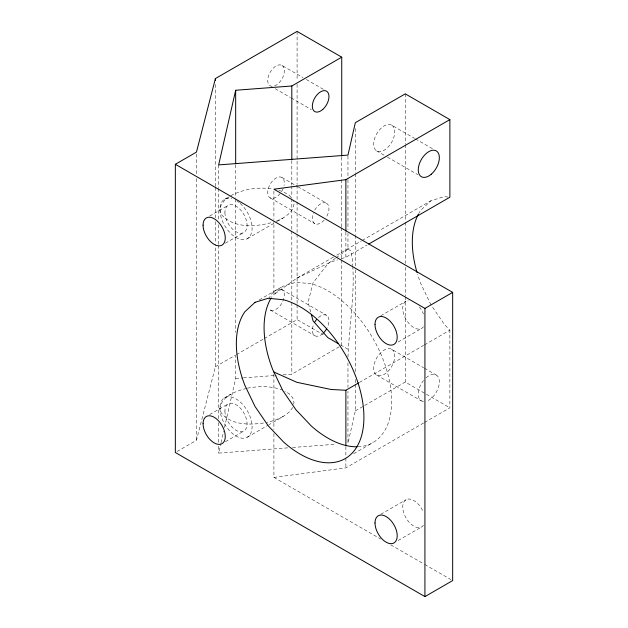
<?xml version="1.0" encoding="UTF-8"?>
<svg xmlns="http://www.w3.org/2000/svg" width="628" height="628" viewBox="0 0 628 628"><rect width="100%" height="100%" fill="white"/><g stroke="black" fill="none" stroke-linecap="round" stroke-linejoin="round"><path stroke-width="0.47" stroke-dasharray="3.14 2.35" d="M347.959 357.057C349.121 326.945 354.624 296.895 352.818 266.649M287.679 447.866L218.646 453.118L220.805 443.666M221.017 442.724L223.607 431.381M224.463 427.597L235.673 378.456L235.673 355.911M355.346 384.407L355.346 410.877L347.959 443.29L347.959 391.354M177.033 451.524L196.462 440.306L215.404 366.76L215.404 244.229M293.598 404.189L294.014 402.556L292.758 397.846L289.053 393.646L284.845 391.22M292.758 407.462L289.053 412.219L283.165 416.513L269.019 424.685M357.944 446.751A90.204 52.077 60 0 0 387.186 371.611A90.204 52.077 60 0 0 311.355 283.77L295.976 282.247L282.765 286.321L272.631 295.725A90.204 52.077 60 0 0 271.618 297.232M447.992 197.035L444.216 196.658L431.004 200.732L420.87 210.137A90.204 52.077 60 0 0 418.907 213.237M229.306 196.768L224.887 199.987L221.189 204.744L219.926 209.65L221.189 214.36C234.103 229.22 257.48 226.826 274.601 221.763M277.341 221.339C284.272 217.359 293.08 212.916 294.014 204.022L293.009 200.254M335.407 258.312L327.753 263.901L313.074 282.781L308.065 302.217L311.072 313.427M336.192 257.739L347.959 249.159L347.959 233.483M246.49 388.418C235.932 391.166 221.951 395.868 219.926 408.192L221.189 412.902C231.332 425.486 250.038 425.046 264.639 422.856M333.389 257.095L296.887 278.165L273.91 294.532L273.91 223.325M224.636 199.241L229.244 196.58M209.681 216.024L228.168 205.348M225.366 243.193L243.852 232.525M247.385 238.64L276.508 221.817M259.231 299.909L282.765 286.321M336.781 255.133L361.398 240.924M362.246 240.43L431.004 200.732M341.287 258.72L345.879 257.268L367.019 245.061M215.404 366.76L235.618 355.095M236.458 354.608L263.407 339.049M264.247 338.563L297.091 319.597L323.2 334.677M224.636 397.775L230.774 394.227M209.681 414.559L228.168 403.89M380.78 315.774L405.994 301.22M283.102 374.853L291.816 374.194L339.191 346.837M225.366 441.735L243.852 431.059M398.152 341.977L421.678 328.389M247.385 437.174L268.187 425.164M359.404 382.444L423.672 345.345M424.52 344.851L449.884 330.21L444.216 324.229L432.103 306.503M355.346 410.877L363.808 405.986M364.656 405.5L405.264 382.052L425.47 393.717M353.643 453.714L372.969 442.559M273.91 433.493L273.91 477.39L345.879 467.86L423.672 422.95M424.52 422.456L449.884 407.815L449.884 330.21M380.78 514.308L405.994 499.755M398.152 540.512L421.678 526.931M296.887 278.165L331.168 261.923L337.605 259.882M230.774 195.693C243.562 188.989 258.587 186.712 272.811 188.989M276.344 221.119L283.165 217.979M283.165 416.513L275.496 420.046L266.562 422.581M247.385 388.159C258.932 386.039 271.178 385.804 282.317 389.988M235.673 378.456L242.447 377.946M243.413 377.868L276.328 375.371M292.538 447.497L336.294 444.177M278.903 190.394L283.165 191.713L289.053 195.112L291.518 197.906M391.856 125.27A14.899 8.604 -60 0 1 386.613 148.483A14.899 8.604 -60 0 1 374.1 140.374A14.899 8.604 -60 0 1 391.856 125.27L414.59 138.396M415.43 138.882L433.108 149.087M281.925 65.414A11.767 6.79 -60 0 1 278.196 83.642A11.767 6.79 -60 0 1 268.007 77.754A11.767 6.79 -60 0 1 281.925 65.414L302.971 77.566M306.338 79.513L324.017 89.718M275.205 88.713L290.364 97.458M291.204 97.944L311.409 109.61M376.525 150.822L384.101 155.195M387.468 157.133L417.769 174.631M281.901 177.481L297.06 186.233M297.9 186.72L326.536 203.252A11.767 6.79 -60 0 1 326.536 216.841M270.134 197.859L314.769 223.631M347.959 249.159L350.62 250.698L352.551 259.984L352.779 265.691M391.644 349.294A14.899 8.604 -60 0 1 386.919 372.38A14.899 8.604 -60 0 1 374.013 364.931A14.899 8.604 -60 0 1 391.644 349.294L423.633 367.765M424.473 368.251L436.256 375.049M281.901 289.555L326.536 315.327M426.31 394.203L449.884 407.815M340.564 344.945L347.959 349.215M270.134 309.934L314.769 335.705M376.737 375.104L421.357 400.868M273.91 477.39L380.654 539.012M390.82 544.884L423.853 563.96M424.701 564.446L450.967 579.613M431.004 304.894L420.87 283.785A90.204 52.077 60 0 1 417.604 274.428M405.264 93.855L405.264 143.851M405.264 144.825L405.264 221.291M405.264 222.273L405.264 263.438M405.264 267.363L405.264 295.788M405.264 296.769L405.264 382.052M355.346 128.552L355.346 172.669M355.346 173.65L355.346 234.425M355.346 235.406L355.346 265.793M355.346 269.718L355.346 371.666M355.346 379.508L355.346 383.425M347.959 156.066L347.959 178.603M347.959 179.584L347.959 229.565M347.959 362.937L347.959 387.429M345.879 232.046L345.879 257.268M345.879 446.516L345.879 457.192M345.879 458.157L345.879 467.86M341.734 157.157L341.734 178.729M341.734 179.71L341.734 226.763M341.734 227.736L341.734 259.105M341.734 260.086L341.734 345.376M297.091 31.4L297.091 80.415M297.091 84.333L297.091 184.326M297.091 185.299L297.091 200.984M297.091 201.965L297.091 233.333M297.091 234.315L297.091 303.913M297.091 304.894L297.091 319.597M291.816 160.493L291.816 185.001M291.816 185.982L291.816 197.742M291.816 198.723L291.816 230.091M291.816 231.073L291.816 374.194M273.91 191.14L273.91 219.423M273.91 373.998L273.91 429.591M235.673 164.764L235.673 198.087M235.673 199.068L235.673 332.385M218.646 164.913L218.646 187.466M218.646 188.439L218.646 220.789M218.646 224.714L218.646 244.316M218.646 245.297L218.646 418.805M218.646 422.73L218.646 442.332M218.646 446.257L218.646 453.118M215.404 84.442L215.404 186.39M215.404 187.372L215.404 217.759M215.404 221.676L215.404 243.248M196.462 154.072L196.462 174.655M196.462 178.572L196.462 440.306M318.506 317.485A11.767 6.79 -60 0 1 327.573 316.19A11.767 6.79 -60 0 1 327.259 327.557M322.808 333.554A11.767 6.79 -60 0 1 314.055 335.179A11.767 6.79 -60 0 1 313.451 324.872M314.769 210.042A11.767 6.79 -60 0 1 326.536 203.252M324.174 220.114A11.767 6.79 -60 0 1 314.526 223.474A11.767 6.79 -60 0 1 313.451 212.798M426.082 377.781A14.899 8.604 -60 0 1 439.349 381.879A14.899 8.604 -60 0 1 426.082 401.284M423.539 401.543A14.899 8.604 -60 0 1 423.539 380.466M268.808 299.101A11.767 6.79 -60 0 1 281.36 289.296A11.767 6.79 -60 0 1 281.36 304.015A11.767 6.79 -60 0 1 268.808 308.709M280.174 193.589A11.767 6.79 -60 0 1 267.983 194.798A11.767 6.79 -60 0 1 276.014 178.062A11.767 6.79 -60 0 1 284.052 185.511M283.22 188.314A11.767 6.79 -60 0 1 281.901 191.061M423.445 326.756A15.684 9.059 60 0 1 405.994 319.33A15.684 9.059 60 0 1 408.286 300.514M419.378 306.911A15.684 9.059 60 0 1 423.445 313.945M423.445 525.291A15.684 9.059 60 0 1 406.709 519.042A15.684 9.059 60 0 1 406.709 499.417A15.684 9.059 60 0 1 423.445 512.487M240.171 203.401A22.749 13.133 60 0 1 249.183 237.196A22.749 13.133 60 0 1 222.83 221.982A22.749 13.133 60 0 1 231.85 198.589M236.709 200.787A22.749 13.133 60 0 1 239.496 202.82M224.918 212.531A15.684 9.059 60 0 0 241.552 233.231A15.684 9.059 60 0 0 241.552 211.047A15.684 9.059 60 0 0 224.918 212.531M224.918 411.073A15.684 9.059 60 0 0 241.552 431.766A15.684 9.059 60 0 0 241.552 409.582A15.684 9.059 60 0 0 224.918 411.073M219.926 408.192A22.749 13.133 60 0 0 244.049 438.203A22.749 13.133 60 0 0 244.049 406.033A22.749 13.133 60 0 0 219.926 408.192"/><path stroke-width="0.94" d="M341.734 156.184L341.734 57.172L291.816 85.989L235.673 90.259L218.646 164.913L347.959 155.085L355.346 122.672L405.264 93.855L449.884 119.61L449.884 197.216L368.707 244.088M341.734 57.172L297.091 31.4L215.404 78.563L196.462 152.109L175.338 164.301L175.338 452.505L424.928 596.6L452.662 580.586L452.662 292.389L273.91 189.185L345.879 179.663L449.884 119.61M175.338 164.301L424.928 308.403L452.662 292.389M273.91 372.043L296.887 382.326L331.168 389.493L345.879 390.255L358.564 382.931M338.099 343.524L327.753 337.55L313.074 320.9L311.323 314.361M424.928 308.403L424.928 596.6M345.879 179.663L345.879 231.073M345.879 390.255L345.879 445.55M291.816 85.989L291.816 159.512M235.673 90.259L235.673 163.782M215.404 78.563L215.404 80.517M326.536 328.915A11.767 6.79 -60 0 1 323.499 332.903M314.769 322.125A11.767 6.79 -60 0 1 316.496 319.597M357.026 446.783A90.204 52.077 60 0 1 311.355 426.051L295.976 409.809L282.765 390.483L272.631 369.374A90.204 52.077 60 0 1 271.139 298.017M417.039 272.544A90.204 52.077 60 0 1 418.452 214.062M255.031 302.335L244.896 311.731A90.204 52.077 60 0 0 244.896 385.388L255.031 406.489L268.242 425.823L283.628 442.065A90.204 52.077 60 0 0 363.918 417.275A90.204 52.077 60 0 0 283.628 299.776L268.242 298.253L255.031 302.335M322.808 109.398A11.767 6.79 -60 0 0 326.536 91.178A11.767 6.79 -60 0 0 312.618 103.518A11.767 6.79 -60 0 0 322.808 109.398M431.232 174.246A14.899 8.604 -60 0 0 436.476 151.034A14.899 8.604 -60 0 0 418.711 166.137A14.899 8.604 -60 0 0 431.232 174.246M375.01 522.951A15.684 9.059 60 0 0 391.652 543.652A15.684 9.059 60 0 0 391.652 521.46A15.684 9.059 60 0 0 375.01 522.951M375.01 324.409A15.684 9.059 60 0 0 391.652 345.11A15.684 9.059 60 0 0 391.652 322.925A15.684 9.059 60 0 0 375.01 324.409M203.072 225.146A15.684 9.059 60 0 0 219.714 245.846A15.684 9.059 60 0 0 219.714 223.654A15.684 9.059 60 0 0 203.072 225.146M203.072 423.68A15.684 9.059 60 0 0 219.714 444.381A15.684 9.059 60 0 0 219.714 422.197A15.684 9.059 60 0 0 203.072 423.68"/></g></svg>
